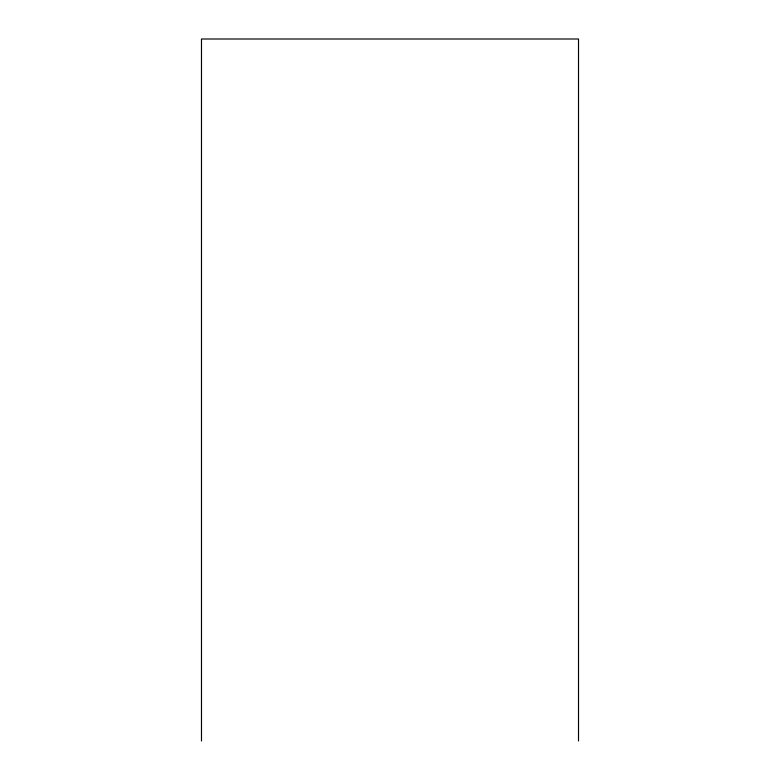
<?xml version="1.0" encoding="UTF-8"?>
<svg xmlns="http://www.w3.org/2000/svg" width="780" height="780" viewBox="0 0 780 780"><rect width="100%" height="100%" fill="white"/><g stroke="black" fill="none" stroke-linecap="round" stroke-linejoin="round"><path stroke-width="1.17" d="M578.516 741L578.516 39L201.484 39L201.484 741"/></g></svg>
